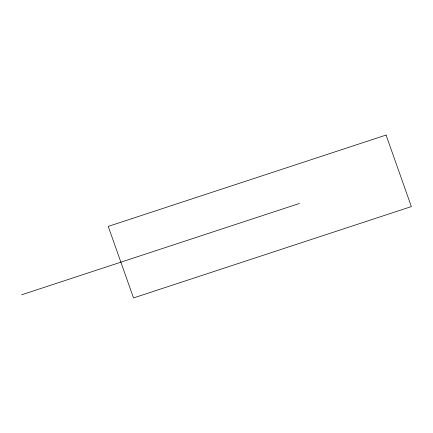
<?xml version="1.0" encoding="UTF-8"?>
<svg xmlns="http://www.w3.org/2000/svg" width="433" height="433" viewBox="0 0 433 433"><rect width="100%" height="100%" fill="white"/><g stroke="black" fill="none" stroke-linecap="round" stroke-linejoin="round"><path stroke-width="0.65" d="M21.65 294.797L299.484 203.45M386.079 135.064L108.239 226.41L133.516 297.936L411.35 206.59L386.079 135.064"/></g></svg>
